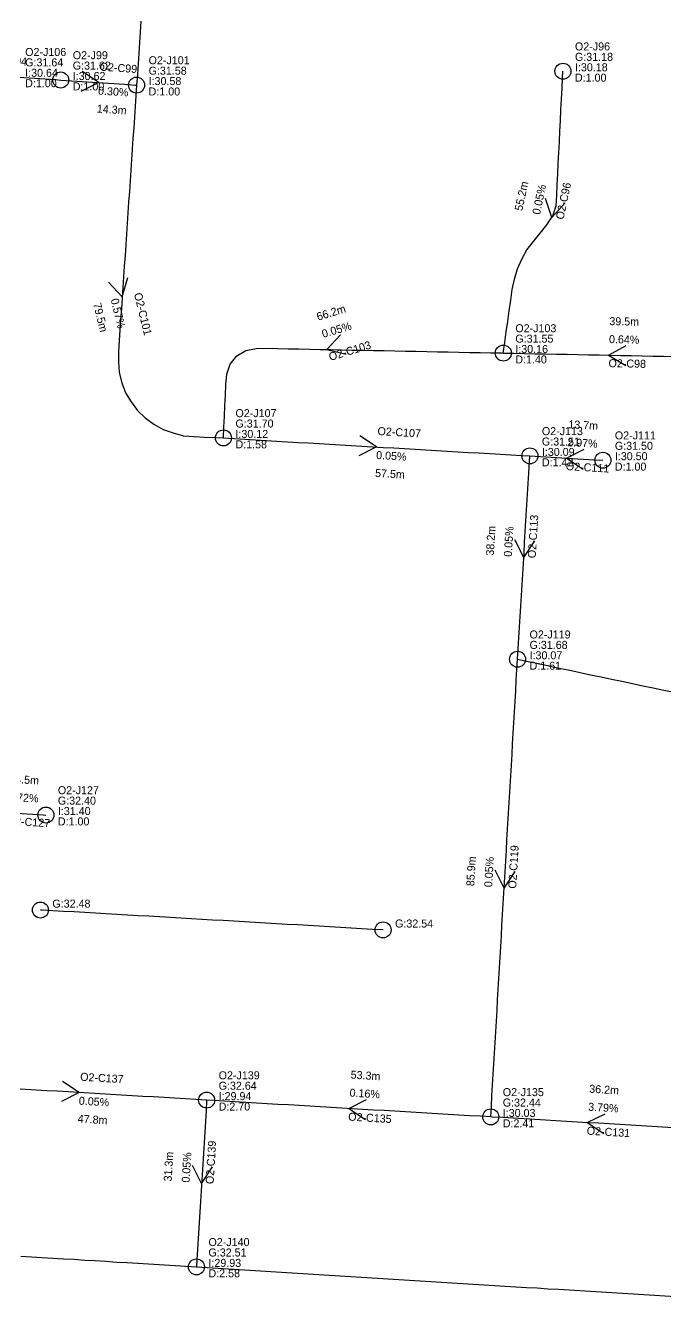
# Model space of a CAD drawing. Header units: metres. Extents: x 607160 to 610559, y 2613470 to 2618337.
# Drawn here: x 607855.4 to 607975.4, y 2616277.7 to 2616515.9 of the extents above; entities that cross this region are included whole.
import ezdxf

# ---------------------------------------------------------------- set-up
doc = ezdxf.new("R2010")
doc.units = ezdxf.units.M
for name, color, linetype in [('SW-DRAIN-LABELS', 3, 'Continuous'), ('SW-DRAIN-ORPHAN', 8, 'Continuous'), ('SW-DRAIN-SUB-02', 2, 'Continuous'), ('SW-JUNCTIONS', 7, 'Continuous')]:
    doc.layers.add(name, color=color, linetype=linetype)

msp = doc.modelspace()

# ---------------------------------------------------------------- linework, layer by layer
at = {"layer": 'SW-DRAIN-ORPHAN'}
for points in [[(607877.04, 2616516.67), (607876.9, 2616514.67), (607876.76, 2616512.68), (607876.63, 2616510.68), (607876.49, 2616508.69), (607876.36, 2616506.69), (607876.22, 2616504.72)], [(607853.08, 2616506.27), (607855.07, 2616506.14), (607857.07, 2616506), (607859.06, 2616505.87), (607861.06, 2616505.74), (607862, 2616505.67)], [(607947.63, 2616397.13), (607949.59, 2616396.72), (607951.55, 2616396.31), (607953.5, 2616395.89), (607955.46, 2616395.48), (607957.42, 2616395.07), (607959.37, 2616394.66), (607961.33, 2616394.24), (607963.29, 2616393.83), (607965.25, 2616393.42), (607967.2, 2616393.01), (607969.16, 2616392.59), (607971.12, 2616392.18), (607973.07, 2616391.77), (607975.03, 2616391.36), (607976.99, 2616390.94)], [(607922.42, 2616346.42), (607920.42, 2616346.53), (607918.42, 2616346.65), (607916.43, 2616346.77), (607914.43, 2616346.88), (607912.43, 2616347), (607910.44, 2616347.11), (607908.44, 2616347.23), (607906.44, 2616347.35), (607904.45, 2616347.46), (607902.45, 2616347.58), (607900.45, 2616347.69), (607898.46, 2616347.81), (607896.46, 2616347.93), (607894.46, 2616348.04), (607892.47, 2616348.16), (607890.47, 2616348.27), (607888.47, 2616348.39), (607886.48, 2616348.51), (607884.48, 2616348.62), (607882.48, 2616348.74), (607880.49, 2616348.85), (607878.49, 2616348.97), (607876.49, 2616349.09), (607874.5, 2616349.2), (607872.5, 2616349.32), (607870.5, 2616349.43), (607868.51, 2616349.55), (607866.51, 2616349.67), (607864.51, 2616349.78), (607862.52, 2616349.9), (607860.52, 2616350.01), (607858.52, 2616350.13), (607858.18, 2616350.15)]]:
    msp.add_lwpolyline(points, dxfattribs=at)
at = {"layer": 'SW-DRAIN-SUB-02'}
for p, q in [((607869.11, 2616505.19), (607866, 2616507.28)), ((607869.11, 2616505.19), (607865.74, 2616503.54)), ((607954.03, 2616479.89), (607952.87, 2616483.45)), ((607954.03, 2616479.89), (607956.53, 2616482.68)), ((607873.52, 2616465.07), (607874.57, 2616468.67)), ((607873.52, 2616465.07), (607870.93, 2616467.78)), ((607911.86, 2616455.18), (607914.42, 2616457.91)), ((607911.86, 2616455.18), (607915.51, 2616454.32)), ((607964.71, 2616454.12), (607968, 2616455.93)), ((607964.71, 2616454.12), (607967.92, 2616452.18)), ((607921.22, 2616436.91), (607917.87, 2616435.23)), ((607921.22, 2616436.91), (607918.09, 2616438.98)), ((607956.78, 2616434.83), (607960.13, 2616436.51)), ((607956.78, 2616434.83), (607959.92, 2616432.77)), ((607948.79, 2616416.18), (607947.11, 2616419.53)), ((607948.79, 2616416.18), (607950.85, 2616419.31)), ((607945.12, 2616354.25), (607943.44, 2616357.61)), ((607945.12, 2616354.25), (607947.18, 2616357.39)), ((607865.48, 2616315.94), (607862.35, 2616318)), ((607865.48, 2616315.94), (607862.13, 2616314.25)), ((607915.98, 2616312.95), (607919.33, 2616314.63)), ((607915.98, 2616312.95), (607919.11, 2616310.89)), ((607960.7, 2616310.31), (607964.05, 2616311.99)), ((607960.7, 2616310.31), (607963.83, 2616308.25)), ((607888.4, 2616298.9), (607886.72, 2616302.26)), ((607888.4, 2616298.9), (607890.47, 2616302.03))]:
    msp.add_line(p, q, dxfattribs=at)
for points in [[(607944.96, 2616454.51), (607945.24, 2616456.49), (607945.52, 2616458.47), (607945.79, 2616460.45), (607946.07, 2616462.44), (607946.34, 2616464.42), (607946.62, 2616466.4), (607947.03, 2616468.35), (607947.64, 2616470.26), (607948.43, 2616472.09), (607949.4, 2616473.84), (607950.6, 2616475.43), (607951.87, 2616476.98), (607953.14, 2616478.52), (607954.22, 2616480.19), (607954.85, 2616482.08), (607954.97, 2616484.07), (607955.07, 2616486.07), (607955.17, 2616488.07), (607955.27, 2616490.06), (607955.37, 2616492.06), (607955.47, 2616494.06), (607955.57, 2616496.06), (607955.67, 2616498.05), (607955.77, 2616500.05), (607955.87, 2616502.05), (607955.97, 2616504.05), (607956.07, 2616506.04), (607956.14, 2616507.31)], [(607862, 2616505.67), (607863.99, 2616505.54), (607865.99, 2616505.41), (607867.98, 2616505.27), (607869.98, 2616505.14), (607871.97, 2616505), (607873.97, 2616504.87), (607875.97, 2616504.73), (607876.22, 2616504.72)], [(607876.22, 2616504.72), (607876.09, 2616502.72), (607875.95, 2616500.73), (607875.81, 2616498.73), (607875.68, 2616496.73), (607875.54, 2616494.74), (607875.41, 2616492.74), (607875.27, 2616490.75), (607875.14, 2616488.75), (607875, 2616486.76), (607874.86, 2616484.76), (607874.73, 2616482.77), (607874.59, 2616480.77), (607874.46, 2616478.78), (607874.32, 2616476.78), (607874.18, 2616474.79), (607874.05, 2616472.79), (607873.91, 2616470.79), (607873.78, 2616468.8), (607873.64, 2616466.8), (607873.5, 2616464.81), (607873.37, 2616462.81), (607873.23, 2616460.82), (607873.1, 2616458.82), (607872.96, 2616456.83), (607872.83, 2616454.83), (607872.8, 2616452.84), (607872.98, 2616450.85), (607873.47, 2616448.92), (607874.15, 2616447.04), (607875.22, 2616445.35), (607876.4, 2616443.75), (607877.84, 2616442.37), (607879.45, 2616441.2), (607881.17, 2616440.18), (607883.06, 2616439.53), (607884.98, 2616439.02), (607886.98, 2616438.87), (607888.97, 2616438.75), (607890.97, 2616438.67), (607892.5, 2616438.6)], [(607892.5, 2616438.6), (607892.59, 2616440.6), (607892.68, 2616442.6), (607892.78, 2616444.59), (607892.87, 2616446.59), (607892.96, 2616448.59), (607893.15, 2616450.57), (607893.78, 2616452.44), (607895.02, 2616453.98), (607896.71, 2616455), (607898.64, 2616455.38), (607900.64, 2616455.4), (607902.64, 2616455.36), (607904.64, 2616455.32), (607906.64, 2616455.28), (607908.64, 2616455.24), (607910.64, 2616455.2), (607912.64, 2616455.16), (607914.64, 2616455.12), (607916.64, 2616455.08), (607918.64, 2616455.04), (607920.64, 2616455), (607922.64, 2616454.96), (607924.64, 2616454.92), (607926.63, 2616454.88), (607928.63, 2616454.84), (607930.63, 2616454.8), (607932.63, 2616454.76), (607934.63, 2616454.72), (607936.63, 2616454.68), (607938.63, 2616454.64), (607940.63, 2616454.6), (607942.63, 2616454.56), (607944.63, 2616454.52), (607944.96, 2616454.51)], [(607944.96, 2616454.51), (607946.96, 2616454.47), (607948.96, 2616454.43), (607950.96, 2616454.39), (607952.96, 2616454.35), (607954.96, 2616454.31), (607956.96, 2616454.27), (607958.96, 2616454.23), (607960.96, 2616454.19), (607962.96, 2616454.15), (607964.96, 2616454.11), (607966.96, 2616454.07), (607968.96, 2616454.03), (607970.96, 2616453.99), (607972.96, 2616453.95), (607974.96, 2616453.91), (607976.96, 2616453.87), (607978.96, 2616453.83), (607980.96, 2616453.79), (607982.96, 2616453.75), (607984.46, 2616453.72)], [(607892.5, 2616438.6), (607894.5, 2616438.48), (607896.49, 2616438.36), (607898.49, 2616438.25), (607900.49, 2616438.13), (607902.48, 2616438.01), (607904.48, 2616437.9), (607906.48, 2616437.78), (607908.47, 2616437.66), (607910.47, 2616437.54), (607912.47, 2616437.43), (607914.46, 2616437.31), (607916.46, 2616437.19), (607918.46, 2616437.08), (607920.45, 2616436.96), (607922.45, 2616436.84), (607924.45, 2616436.72), (607926.44, 2616436.61), (607928.44, 2616436.49), (607930.44, 2616436.37), (607932.43, 2616436.25), (607934.43, 2616436.14), (607936.43, 2616436.02), (607938.42, 2616435.9), (607940.42, 2616435.79), (607942.42, 2616435.67), (607944.41, 2616435.55), (607946.41, 2616435.43), (607948.4, 2616435.32), (607949.94, 2616435.23)], [(607947.63, 2616397.13), (607947.75, 2616399.13), (607947.87, 2616401.12), (607948, 2616403.12), (607948.12, 2616405.12), (607948.24, 2616407.11), (607948.36, 2616409.11), (607948.48, 2616411.1), (607948.6, 2616413.1), (607948.72, 2616415.1), (607948.84, 2616417.09), (607948.96, 2616419.09), (607949.08, 2616421.09), (607949.2, 2616423.08), (607949.33, 2616425.08), (607949.45, 2616427.08), (607949.57, 2616429.07), (607949.69, 2616431.07), (607949.81, 2616433.06), (607949.94, 2616435.23)], [(607949.94, 2616435.23), (607951.94, 2616435.11), (607953.93, 2616434.99), (607955.93, 2616434.88), (607957.93, 2616434.76), (607959.92, 2616434.65), (607961.92, 2616434.53), (607963.62, 2616434.43)], [(607942.61, 2616311.38), (607942.72, 2616313.38), (607942.84, 2616315.37), (607942.96, 2616317.37), (607943.08, 2616319.37), (607943.19, 2616321.36), (607943.31, 2616323.36), (607943.43, 2616325.35), (607943.54, 2616327.35), (607943.66, 2616329.35), (607943.78, 2616331.34), (607943.89, 2616333.34), (607944.01, 2616335.34), (607944.13, 2616337.33), (607944.25, 2616339.33), (607944.36, 2616341.33), (607944.48, 2616343.32), (607944.6, 2616345.32), (607944.71, 2616347.32), (607944.83, 2616349.31), (607944.95, 2616351.31), (607945.06, 2616353.31), (607945.18, 2616355.3), (607945.3, 2616357.3), (607945.42, 2616359.3), (607945.53, 2616361.29), (607945.65, 2616363.29), (607945.77, 2616365.29), (607945.88, 2616367.28), (607946, 2616369.28), (607946.12, 2616371.28), (607946.23, 2616373.27), (607946.35, 2616375.27), (607946.47, 2616377.27), (607946.59, 2616379.26), (607946.7, 2616381.26), (607946.82, 2616383.26), (607946.94, 2616385.25), (607947.05, 2616387.25), (607947.17, 2616389.25), (607947.29, 2616391.24), (607947.4, 2616393.24), (607947.52, 2616395.23), (607947.63, 2616397.13)], [(607844.73, 2616368.82), (607846.73, 2616368.7), (607848.73, 2616368.58), (607850.72, 2616368.46), (607852.72, 2616368.34), (607854.71, 2616368.22), (607856.71, 2616368.1), (607858.71, 2616367.98), (607859.21, 2616367.95)], [(607889.35, 2616314.53), (607887.35, 2616314.65), (607885.36, 2616314.76), (607883.36, 2616314.88), (607881.36, 2616315), (607879.37, 2616315.12), (607877.37, 2616315.24), (607875.38, 2616315.35), (607873.38, 2616315.47), (607871.38, 2616315.59), (607869.39, 2616315.71), (607867.39, 2616315.82), (607865.39, 2616315.94), (607863.4, 2616316.06), (607861.4, 2616316.18), (607859.4, 2616316.29), (607857.41, 2616316.41), (607855.41, 2616316.53), (607853.41, 2616316.65)], [(607889.35, 2616314.53), (607889.23, 2616312.53), (607889.11, 2616310.53), (607888.98, 2616308.54), (607888.86, 2616306.54), (607888.74, 2616304.55), (607888.62, 2616302.55), (607888.5, 2616300.55), (607888.37, 2616298.56), (607888.25, 2616296.56), (607888.13, 2616294.56), (607888.01, 2616292.57), (607887.89, 2616290.57), (607887.76, 2616288.58), (607887.64, 2616286.58), (607887.52, 2616284.58), (607887.44, 2616283.28)], [(607942.61, 2616311.38), (607940.61, 2616311.5), (607938.61, 2616311.61), (607936.62, 2616311.73), (607934.62, 2616311.85), (607932.62, 2616311.97), (607930.63, 2616312.09), (607928.63, 2616312.21), (607926.64, 2616312.32), (607924.64, 2616312.44), (607922.64, 2616312.56), (607920.65, 2616312.68), (607918.65, 2616312.8), (607916.65, 2616312.91), (607914.66, 2616313.03), (607912.66, 2616313.15), (607910.66, 2616313.27), (607908.67, 2616313.39), (607906.67, 2616313.5), (607904.67, 2616313.62), (607902.68, 2616313.74), (607900.68, 2616313.86), (607898.68, 2616313.98), (607896.69, 2616314.09), (607894.69, 2616314.21), (607892.69, 2616314.33), (607890.7, 2616314.45), (607889.35, 2616314.53)], [(607978.79, 2616309.24), (607976.8, 2616309.36), (607974.8, 2616309.48), (607972.8, 2616309.6), (607970.81, 2616309.72), (607968.81, 2616309.83), (607966.81, 2616309.95), (607964.82, 2616310.07), (607962.82, 2616310.19), (607960.82, 2616310.3), (607958.83, 2616310.42), (607956.83, 2616310.54), (607954.83, 2616310.66), (607952.84, 2616310.78), (607950.84, 2616310.89), (607948.84, 2616311.01), (607946.85, 2616311.13), (607944.85, 2616311.25), (607942.85, 2616311.36), (607942.61, 2616311.38)], [(607854.51, 2616285.31), (607856.51, 2616285.19), (607858.5, 2616285.07), (607860.5, 2616284.94), (607862.5, 2616284.82), (607864.49, 2616284.7), (607866.49, 2616284.57), (607868.48, 2616284.45), (607870.48, 2616284.33), (607872.48, 2616284.2), (607874.47, 2616284.08), (607876.47, 2616283.96), (607878.46, 2616283.83), (607880.46, 2616283.71), (607882.46, 2616283.59), (607884.45, 2616283.46), (607886.45, 2616283.34), (607887.44, 2616283.28)], [(607887.44, 2616283.28), (607889.44, 2616283.15), (607891.43, 2616283.03), (607893.43, 2616282.91), (607895.43, 2616282.78), (607897.42, 2616282.66), (607899.42, 2616282.54), (607901.41, 2616282.41), (607903.41, 2616282.29), (607905.41, 2616282.17), (607907.4, 2616282.04), (607909.4, 2616281.92), (607911.39, 2616281.8), (607913.39, 2616281.67), (607915.39, 2616281.55), (607917.38, 2616281.43), (607919.38, 2616281.3), (607921.38, 2616281.18), (607923.37, 2616281.05), (607925.37, 2616280.93), (607927.36, 2616280.81), (607929.36, 2616280.68), (607931.36, 2616280.56), (607933.35, 2616280.44), (607935.35, 2616280.31), (607937.34, 2616280.19), (607939.34, 2616280.07), (607941.34, 2616279.94), (607943.33, 2616279.82), (607945.33, 2616279.7), (607947.33, 2616279.57), (607949.32, 2616279.45), (607951.32, 2616279.33), (607953.31, 2616279.2), (607955.31, 2616279.08), (607957.31, 2616278.96), (607959.3, 2616278.83), (607961.3, 2616278.71), (607963.3, 2616278.59), (607965.29, 2616278.46), (607967.29, 2616278.34), (607969.28, 2616278.22), (607971.28, 2616278.09), (607973.28, 2616277.97), (607975.27, 2616277.84), (607977.27, 2616277.72)]]:
    msp.add_lwpolyline(points, dxfattribs=at)
at = {"layer": 'SW-JUNCTIONS'}
for centre in [(607956.14, 2616507.31), (607862, 2616505.67), (607876.22, 2616504.72), (607944.96, 2616454.51), (607892.5, 2616438.6), (607949.94, 2616435.23), (607963.62, 2616434.43), (607947.63, 2616397.13), (607859.21, 2616367.95), (607858.18, 2616350.15), (607922.42, 2616346.42), (607889.35, 2616314.53), (607942.61, 2616311.38), (607887.44, 2616283.28)]:
    msp.add_circle(centre, 1.5, dxfattribs=at)

# ---------------------------------------------------------------- texts
at = {"layer": 'SW-DRAIN-LABELS', "color": 7}
for s, p in [('O2-J106', (607855.33, 2616510.17)), ('O2-J99', (607864.25, 2616509.57)), ('O2-J96', (607958.39, 2616511.21)), ('G:31.18', (607958.39, 2616509.26)), ('G:31.64', (607855.33, 2616508.22)), ('G:31.62', (607864.25, 2616507.62)), ('O2-J101', (607878.47, 2616508.62)), ('G:31.58', (607878.47, 2616506.67)), ('O2-J103', (607947.21, 2616458.41)), ('G:31.55', (607947.21, 2616456.46)), ('O2-J107', (607894.75, 2616442.5)), ('G:31.70', (607894.75, 2616440.55)), ('O2-J113', (607952.19, 2616439.13)), ('O2-J111', (607965.87, 2616438.33)), ('G:31.51', (607952.19, 2616437.18)), ('G:31.50', (607965.87, 2616436.38)), ('O2-J119', (607949.88, 2616401.03)), ('G:31.68', (607949.88, 2616399.08)), ('O2-J127', (607861.46, 2616371.85)), ('G:32.40', (607861.46, 2616369.9)), ('G:32.48', (607860.43, 2616350.6)), ('G:32.54', (607924.67, 2616346.87)), ('O2-J139', (607891.6, 2616318.43)), ('G:32.64', (607891.6, 2616316.48)), ('O2-J135', (607944.86, 2616315.28)), ('G:32.44', (607944.86, 2616313.33)), ('O2-J140', (607889.69, 2616287.18)), ('G:32.51', (607889.69, 2616285.23))]:
    msp.add_text(s, height=1.5, dxfattribs=at).set_placement(p)
at = {"layer": 'SW-DRAIN-LABELS', "color": 3}
for s, rotation, p in [('O2-C104', -3.8364, (607847.5, 2616508.9)), ('O2-C99', -3.8511, (607869.26, 2616507.44)), ('O2-C96', 78.0498, (607956.23, 2616479.42)), ('O2-C101', -76.168, (607875.71, 2616465.61)), ('O2-C103', 16.8737, (607912.51, 2616453.02)), ('O2-C98', -1.1491, (607964.67, 2616451.87)), ('O2-C107', -3.36, (607921.35, 2616439.16)), ('O2-C111', -3.3269, (607956.65, 2616432.58)), ('O2-C113', 86.5326, (607951.03, 2616416.04)), ('O2-C127', -3.4272, (607851.84, 2616366.14)), ('O2-C119', 86.6462, (607947.37, 2616354.12)), ('O2-C137', -3.3719, (607865.61, 2616318.18)), ('O2-C135', -3.3835, (607915.85, 2616310.71)), ('O2-C131', -3.376, (607960.57, 2616308.07)), ('O2-C139', 86.5017, (607890.64, 2616298.76))]:
    msp.add_text(s, height=1.5, rotation=rotation, dxfattribs=at).set_placement(p)
at = {"layer": 'SW-DRAIN-LABELS', "color": 4}
for s, p in [('I:30.18', (607958.39, 2616507.31)), ('I:30.64', (607855.33, 2616506.27)), ('I:30.62', (607864.25, 2616505.67)), ('I:30.58', (607878.47, 2616504.72)), ('I:30.16', (607947.21, 2616454.51)), ('I:30.12', (607894.75, 2616438.6)), ('I:30.09', (607952.19, 2616435.23)), ('I:30.50', (607965.87, 2616434.43)), ('I:30.07', (607949.88, 2616397.13)), ('I:31.40', (607861.46, 2616367.95)), ('I:29.94', (607891.6, 2616314.53)), ('I:30.03', (607944.86, 2616311.38)), ('I:29.93', (607889.69, 2616283.28))]:
    msp.add_text(s, height=1.5, dxfattribs=at).set_placement(p)
at = {"layer": 'SW-DRAIN-LABELS', "color": 6}
for s, p in [('D:1.00', (607958.39, 2616505.36)), ('D:1.00', (607855.33, 2616504.32)), ('D:1.00', (607864.25, 2616503.72)), ('D:1.00', (607878.47, 2616502.77)), ('D:1.40', (607947.21, 2616452.56)), ('D:1.58', (607894.75, 2616436.65)), ('D:1.42', (607952.19, 2616433.28)), ('D:1.00', (607965.87, 2616432.48)), ('D:1.61', (607949.88, 2616395.18)), ('D:1.00', (607861.46, 2616366)), ('D:2.70', (607891.6, 2616312.58)), ('D:2.41', (607944.86, 2616309.43)), ('D:2.58', (607889.69, 2616281.33))]:
    msp.add_text(s, height=1.5, dxfattribs=at).set_placement(p)
at = {"layer": 'SW-DRAIN-LABELS', "color": 2}
for s, rotation, p in [('0.30%', -3.8511, (607868.96, 2616502.95)), ('14.3m', -3.8511, (607868.73, 2616499.58)), ('55.2m', 78.0498, (607948.52, 2616481.05)), ('0.05%', 78.0498, (607951.83, 2616480.35)), ('79.5m', -76.168, (607868.06, 2616463.73)), ('0.57%', -76.168, (607871.34, 2616464.53)), ('66.2m', 16.8737, (607910.23, 2616460.56)), ('39.5m', -1.1491, (607964.83, 2616459.74)), ('0.05%', 16.8737, (607911.21, 2616457.33)), ('0.64%', -1.1491, (607964.76, 2616456.37)), ('13.7m', -3.3269, (607957.11, 2616440.44)), ('2.97%', -3.3269, (607956.91, 2616437.08)), ('0.05%', -3.36, (607921.09, 2616434.67)), ('57.5m', -3.36, (607920.89, 2616431.3)), ('38.2m', 86.5326, (607943.17, 2616416.52)), ('0.05%', 86.5326, (607946.54, 2616416.31)), ('14.5m', -3.4272, (607852.31, 2616374)), ('5.72%', -3.4272, (607852.11, 2616370.63)), ('85.9m', 86.6462, (607939.5, 2616354.58)), ('0.05%', 86.6462, (607942.87, 2616354.39)), ('53.3m', -3.3835, (607916.31, 2616318.57)), ('0.16%', -3.3835, (607916.11, 2616315.2)), ('36.2m', -3.376, (607961.03, 2616315.93)), ('0.05%', -3.3719, (607865.35, 2616313.69)), ('3.79%', -3.376, (607960.83, 2616312.56)), ('47.8m', -3.3719, (607865.15, 2616310.32)), ('31.3m', 86.5017, (607882.78, 2616299.25)), ('0.05%', 86.5017, (607886.15, 2616299.04))]:
    msp.add_text(s, height=1.5, rotation=rotation, dxfattribs=at).set_placement(p)

doc.saveas('drawing.dxf')
